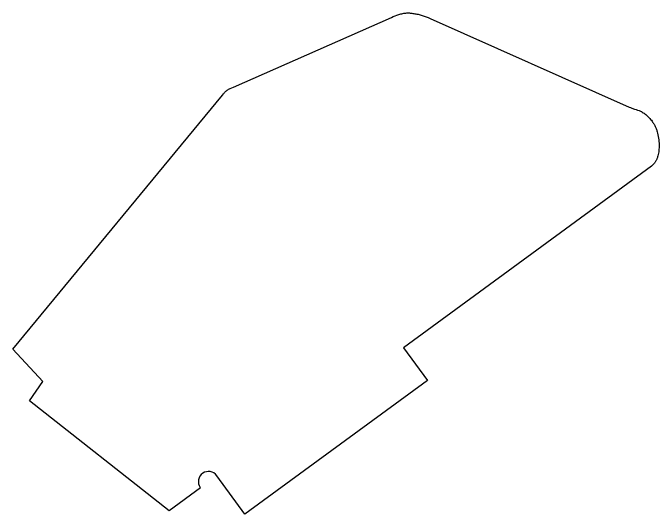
# Model space of a CAD drawing. Extents: x -4 to 204, y -54 to 64.
# Drawn here: x 119.48 to 131.43, y 34.93 to 44.21 of the extents above; entities that cross this region are included whole.
import ezdxf

# ---------------------------------------------------------------- set-up
doc = ezdxf.new("R2010")
doc.units = 0
doc.header["$MEASUREMENT"] = 0
doc.layers.add('LAYER_1', color=3, linetype='CONTINUOUS')

msp = doc.modelspace()

# ---------------------------------------------------------------- linework, layer by layer
at = {"layer": 'LAYER_1'}
msp.add_lwpolyline([(122.98793, 35.68825, 0.41421356), (122.94286, 35.42713), (122.9496, 35.41706), (122.36744, 34.99028), (119.782, 37.03167), (120.0334, 37.38648), (119.47745, 37.98636), (123.35392, 42.68808), (123.37392, 42.71261), (123.38411, 42.72489), (123.39457, 42.73698), (123.40539, 42.74871), (123.41668, 42.75993), (123.42854, 42.7705), (123.44108, 42.78025), (123.45424, 42.78901), (123.46803, 42.79695), (123.48229, 42.80423), (123.49688, 42.811), (123.52644, 42.82358), (123.55554, 42.83589), (126.48232, 44.12905), (126.51395, 44.14268), (126.54746, 44.15625), (126.58237, 44.16932), (126.60022, 44.17552), (126.61824, 44.18141), (126.63639, 44.18695), (126.65461, 44.19208), (126.67285, 44.19673), (126.69103, 44.20086), (126.70911, 44.2044), (126.72704, 44.20729), (126.74475, 44.20948), (126.76218, 44.21092), (126.78086, 44.21157), (126.79781, 44.21128), (126.8136, 44.21022), (126.82883, 44.20857), (126.85988, 44.20419), (126.87687, 44.20182), (126.89561, 44.19955), (126.91469, 44.19715), (126.93389, 44.19411), (126.95319, 44.19048), (126.97254, 44.1863), (126.99191, 44.18161), (127.01125, 44.17645), (127.03052, 44.17087), (127.04969, 44.16492), (127.06872, 44.15862), (127.08757, 44.15204), (127.12456, 44.13816), (127.16036, 44.12363), (127.19464, 44.10878), (130.87697, 42.46852), (130.90039, 42.45881), (130.9252, 42.44964), (130.97798, 42.43187), (131.0054, 42.42275), (131.03316, 42.41311), (131.061, 42.40268), (131.07486, 42.3971), (131.08864, 42.39121), (131.10461, 42.38359), (131.12079, 42.37474), (131.13708, 42.36476), (131.15342, 42.35374), (131.16972, 42.34178), (131.18591, 42.32899), (131.2019, 42.31545), (131.21761, 42.30126), (131.23296, 42.28652), (131.24788, 42.27133), (131.26229, 42.25579), (131.2761, 42.23999), (131.28924, 42.22402), (131.30162, 42.20799), (131.31317, 42.192), (131.32381, 42.17613), (131.33169, 42.16352), (131.33923, 42.15069), (131.34644, 42.13765), (131.35332, 42.12442), (131.35987, 42.111), (131.3661, 42.0974), (131.37202, 42.08363), (131.37762, 42.06971), (131.38292, 42.05563), (131.38792, 42.04142), (131.39262, 42.02707), (131.39703, 42.01261), (131.40499, 41.98335), (131.41184, 41.95372), (131.41762, 41.9238), (131.42237, 41.89366), (131.42612, 41.86337), (131.42891, 41.83302), (131.43078, 41.80267), (131.43177, 41.77241), (131.43192, 41.74231), (131.43126, 41.71244), (131.43001, 41.68806), (131.42797, 41.6637), (131.42509, 41.63947), (131.42132, 41.61544), (131.41662, 41.5917), (131.41093, 41.56836), (131.40422, 41.5455), (131.40047, 41.53428), (131.39644, 41.52321), (131.39214, 41.51231), (131.38754, 41.50159), (131.38266, 41.49105), (131.37748, 41.48071), (131.372, 41.47059), (131.36621, 41.46069), (131.3601, 41.45102), (131.35368, 41.4416), (131.34693, 41.43244), (131.33985, 41.42354), (131.33243, 41.41493), (131.32467, 41.40661), (131.31656, 41.39859), (131.3081, 41.39088), (131.29927, 41.3835), (131.29008, 41.37645), (126.70314, 38.01378), (127.14657, 37.40891), (123.76937, 34.93309), (123.25203, 35.63877), (123.24905, 35.64318, 0.41421356)], format="xyb", close=True, dxfattribs=at)

doc.saveas('drawing.dxf')
